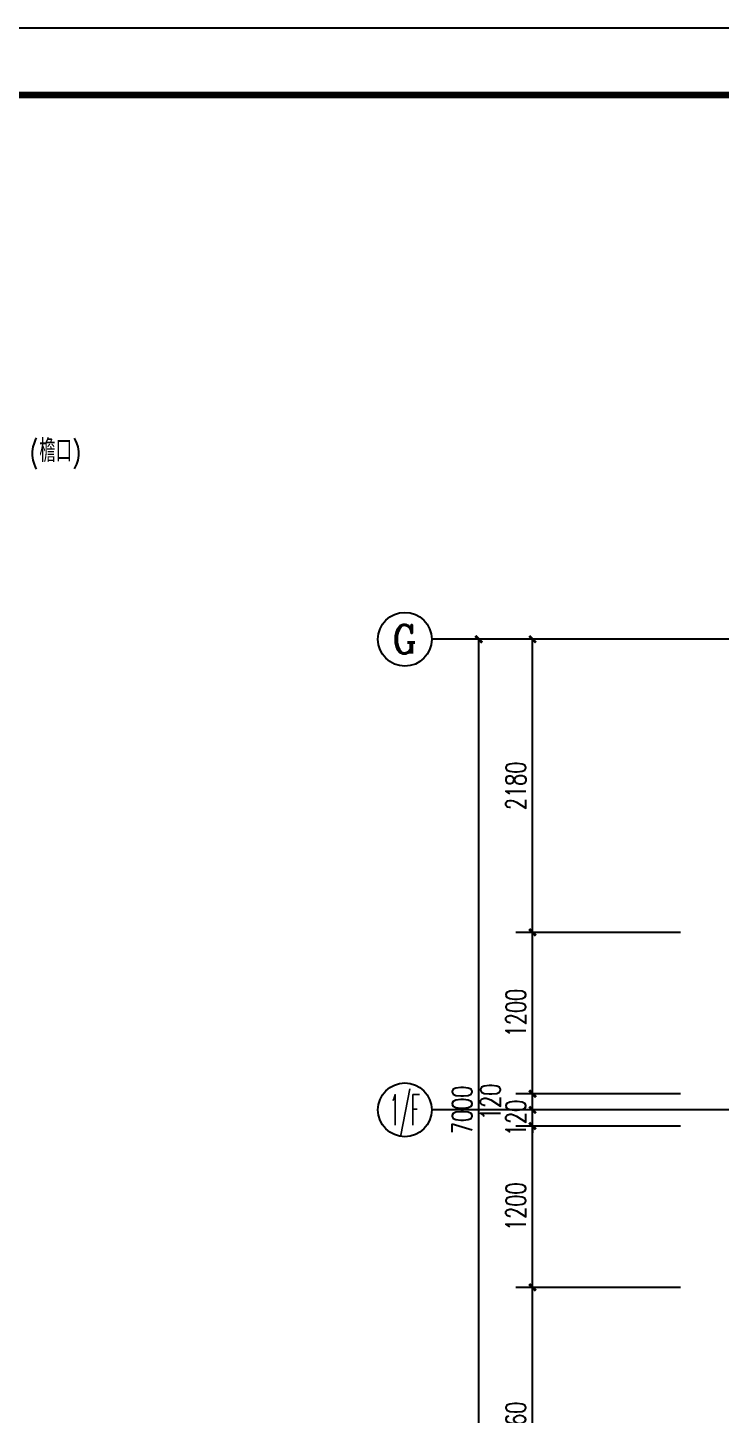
# Model space of a CAD drawing. Extents: x 170967 to 297117, y -33682 to 593582.
# Drawn here: x 241431 to 256891, y 67817 to 98752 of the extents above; entities that cross this region are included whole.
import ezdxf
from ezdxf.enums import TextEntityAlignment as Align

# ---------------------------------------------------------------- set-up
doc = ezdxf.new("R2010")
doc.units = 0
doc.header["$LTSCALE"] = 1000
doc.header["$MEASUREMENT"] = 0
doc.linetypes.add('DOTE', pattern=[2.42, 2, -0.2, 0.02, -0.2])
doc.layers.get('Defpoints').update_dxf_attribs({"color": 250})
for name, color, linetype in [('0-建筑立面', 255, 'Continuous'), ('AXIS', 171, 'Continuous'), ('AXIS_TEXT', 7, 'Continuous'), ('DOTE', 14, 'DOTE'), ('PUB_TEXT', 7, 'Continuous'), ('TK', 4, 'Continuous')]:
    doc.layers.add(name, color=color, linetype=linetype)
doc.styles.add('_TCH_AXIS', font='COMPLEX', dxfattribs={"bigfont": 'GBCBIG'})
doc.styles.add('_TCH_DIM', font='SIMPLEX', dxfattribs={"bigfont": 'GBCBIG'})
doc.styles.add('_TCH_DIM_T3', font='SIMPLEX', dxfattribs={"width": 0.705882, "bigfont": 'GBCBIG'})
doc.styles.add('COMPLEX', font='COMPLEX')
doc.dimstyles.new('_TCH_ARCH&&50', dxfattribs={"dimtxt": 148.75, "dimasz": 50, "dimexe": 125, "dimexo": 150, "dimgap": 50, "dimtad": 1, "dimdec": 0, "dimzin": 0, "dimdsep": 46, "dimtxsty": '_TCH_DIM_T3', "dimblk": 'ARCHTICK', "dimcen": 0.09, "dimclrt": 7, "dimazin": 2, "dimtfac": 1, "dimtdec": 0, "dimtix": 1, "dimtmove": 2, "dimatfit": 3, "dimfxl": 0, "dimtolj": 1, "dimtzin": 0, "dimarcsym": 0})

# ---------------------------------------------------------------- blocks, each defined once
blk = doc.blocks.new('_AXISO')
blk.add_circle((0, 0), 0.5)
at = {"layer": 'AXIS_TEXT', "style": 'COMPLEX', "width": 1.041667}
blk.add_attdef('A', text='', height=0.56, dxfattribs=at).set_placement((-0.25, -0.28), (0.25, -0.28), align=Align.FIT)
blk = doc.blocks.new('_ArchTick')
at = {"color": 0, "linetype": 'ByBlock', "const_width": 0.4}
blk.add_lwpolyline([(-0.5, -0.5), (0.5, 0.5)], dxfattribs=at)
blk = doc.blocks.new('*D371')
at = {"layer": 'AXIS', "color": 0, "lineweight": -2}
for p, q in [((2250, 9900), (625, 9900)), ((750, 2900), (750, 9900)), ((2250, 2900), (625, 2900))]:
    blk.add_line(p, q, dxfattribs=at)
at = {"layer": 'Defpoints', "color": 0}
for p in [(750, 9900), (2400, 9900), (2400, 2900)]:
    blk.add_point(p, dxfattribs=at)
at = {"layer": 'AXIS', "color": 0, "lineweight": -2, "xscale": 50, "yscale": 50, "zscale": 50}
for p, rotation in [((750, 9900), 90), ((750, 2900), 270)]:
    blk.add_blockref('_ArchTick', p, dxfattribs=dict(at, rotation=rotation))
at = {"layer": 'AXIS', "color": 7, "insert": (626, 6400), "char_height": 148.8, "attachment_point": 5, "rotation": 90, "style": '_TCH_DIM_T3'}
blk.add_mtext('\\A1;7000', dxfattribs=at)
blk = doc.blocks.new('*D373')
at = {"layer": 'AXIS', "color": 0, "lineweight": -2}
for p, q in [((2250, 5080), (1025, 5080)), ((1150, 3020), (1150, 5080)), ((2250, 3020), (1025, 3020))]:
    blk.add_line(p, q, dxfattribs=at)
at = {"layer": 'Defpoints', "color": 0}
for p in [(1150, 5080), (2400, 5080), (2400, 3020)]:
    blk.add_point(p, dxfattribs=at)
at = {"layer": 'AXIS', "color": 0, "lineweight": -2, "xscale": 50, "yscale": 50, "zscale": 50}
for p, rotation in [((1150, 5080), 90), ((1150, 3020), 270)]:
    blk.add_blockref('_ArchTick', p, dxfattribs=dict(at, rotation=rotation))
at = {"layer": 'AXIS', "color": 7, "insert": (1026, 4050), "char_height": 148.8, "attachment_point": 5, "rotation": 90, "style": '_TCH_DIM_T3'}
blk.add_mtext('\\A1;2060', dxfattribs=at)
blk = doc.blocks.new('*D374')
at = {"layer": 'AXIS', "color": 0, "lineweight": -2}
for p, q in [((2250, 6280), (1025, 6280)), ((1150, 5080), (1150, 6280)), ((2250, 5080), (1025, 5080))]:
    blk.add_line(p, q, dxfattribs=at)
at = {"layer": 'Defpoints', "color": 0}
for p in [(1150, 6280), (2400, 6280), (2400, 5080)]:
    blk.add_point(p, dxfattribs=at)
at = {"layer": 'AXIS', "color": 0, "lineweight": -2, "xscale": 50, "yscale": 50, "zscale": 50}
for p, rotation in [((1150, 6280), 90), ((1150, 5080), 270)]:
    blk.add_blockref('_ArchTick', p, dxfattribs=dict(at, rotation=rotation))
at = {"layer": 'AXIS', "color": 7, "insert": (1026, 5680), "char_height": 148.8, "attachment_point": 5, "rotation": 90, "style": '_TCH_DIM_T3'}
blk.add_mtext('\\A1;1200', dxfattribs=at)
blk = doc.blocks.new('*D375')
at = {"layer": 'AXIS', "color": 0, "lineweight": -2}
for p, q in [((2250, 6400), (1025, 6400)), ((1150, 6400), (1150, 6450)), ((1150, 6280), (1150, 6400)), ((2250, 6280), (1025, 6280)), ((1150, 6280), (1150, 6230))]:
    blk.add_line(p, q, dxfattribs=at)
at = {"layer": 'Defpoints', "color": 0}
for p in [(1150, 6400), (2400, 6400), (2400, 6280)]:
    blk.add_point(p, dxfattribs=at)
at = {"layer": 'AXIS', "color": 0, "lineweight": -2, "xscale": 50, "yscale": 50, "zscale": 50}
for p, rotation in [((1150, 6400), 270), ((1150, 6280), 90)]:
    blk.add_blockref('_ArchTick', p, dxfattribs=dict(at, rotation=rotation))
at = {"layer": 'AXIS', "color": 7, "insert": (1026, 6340), "char_height": 148.8, "attachment_point": 5, "rotation": 90, "style": '_TCH_DIM_T3'}
blk.add_mtext('\\A1;120', dxfattribs=at)
blk = doc.blocks.new('*D376')
at = {"layer": 'AXIS', "color": 0, "lineweight": -2}
for p, q in [((2250, 6520), (1025, 6520)), ((1150, 6400), (1150, 6520)), ((2250, 6400), (1025, 6400))]:
    blk.add_line(p, q, dxfattribs=at)
at = {"layer": 'Defpoints', "color": 0}
for p in [(1150, 6520), (2400, 6520), (2400, 6400)]:
    blk.add_point(p, dxfattribs=at)
at = {"layer": 'AXIS', "color": 0, "lineweight": -2, "xscale": 50, "yscale": 50, "zscale": 50}
for p, rotation in [((1150, 6520), 90), ((1150, 6400), 270)]:
    blk.add_blockref('_ArchTick', p, dxfattribs=dict(at, rotation=rotation))
at = {"layer": 'AXIS', "color": 7, "insert": (837, 6460), "char_height": 148.8, "attachment_point": 5, "rotation": 90, "style": '_TCH_DIM_T3'}
blk.add_mtext('\\A1;120', dxfattribs=at)
blk = doc.blocks.new('*D377')
at = {"layer": 'AXIS', "color": 0, "lineweight": -2}
for p, q in [((2250, 7720), (1025, 7720)), ((1150, 6520), (1150, 7720)), ((2250, 6520), (1025, 6520))]:
    blk.add_line(p, q, dxfattribs=at)
at = {"layer": 'Defpoints', "color": 0}
for p in [(1150, 7720), (2400, 7720), (2400, 6520)]:
    blk.add_point(p, dxfattribs=at)
at = {"layer": 'AXIS', "color": 0, "lineweight": -2, "xscale": 50, "yscale": 50, "zscale": 50}
for p, rotation in [((1150, 7720), 90), ((1150, 6520), 270)]:
    blk.add_blockref('_ArchTick', p, dxfattribs=dict(at, rotation=rotation))
at = {"layer": 'AXIS', "color": 7, "insert": (1026, 7120), "char_height": 148.8, "attachment_point": 5, "rotation": 90, "style": '_TCH_DIM_T3'}
blk.add_mtext('\\A1;1200', dxfattribs=at)
blk = doc.blocks.new('*D378')
at = {"layer": 'AXIS', "color": 0, "lineweight": -2}
for p, q in [((2250, 9900), (1025, 9900)), ((1150, 7720), (1150, 9900)), ((2250, 7720), (1025, 7720))]:
    blk.add_line(p, q, dxfattribs=at)
at = {"layer": 'Defpoints', "color": 0}
for p in [(1150, 9900), (2400, 9900), (2400, 7720)]:
    blk.add_point(p, dxfattribs=at)
at = {"layer": 'AXIS', "color": 0, "lineweight": -2, "xscale": 50, "yscale": 50, "zscale": 50}
for p, rotation in [((1150, 9900), 90), ((1150, 7720), 270)]:
    blk.add_blockref('_ArchTick', p, dxfattribs=dict(at, rotation=rotation))
at = {"layer": 'AXIS', "color": 7, "insert": (1026, 8810), "char_height": 148.8, "attachment_point": 5, "rotation": 90, "style": '_TCH_DIM_T3'}
blk.add_mtext('\\A1;2180', dxfattribs=at)
blk = doc.blocks.new('GeYuanFrame_50425478', base_point=(20.09, 4.53))
at = {"layer": 'TK'}
blk.add_lwpolyline([(20.09, 4.53), (20.09, 598.53), (861.09, 598.53), (861.09, 4.53)], close=True, dxfattribs=at)
at = {"layer": 'TK', "const_width": 1}
blk.add_lwpolyline([(45.09, 588.53), (851.09, 588.53), (851.09, 14.53), (45.09, 14.53)], close=True, dxfattribs=at)
blk = doc.blocks.new('A$C026953A9')
at = {"layer": 'AXIS'}
for p, q in [((2400, 9900), (400, 9900)), ((2400, 6400), (400, 6400))]:
    blk.add_line(p, q, dxfattribs=at)
at = {"layer": 'DOTE'}
for p, q in [((8700, 9900), (2400, 9900)), ((5800, 6400), (2400, 6400))]:
    blk.add_line(p, q, dxfattribs=at)
at = {"layer": 'AXIS'}
ref = blk.add_blockref('_AXISO', (200, 9900), dxfattribs=dict(at, xscale=400, yscale=400, zscale=400))
ref.add_attrib('A', 'G', dxfattribs={"layer": 'AXIS_TEXT', "height": 212.6, "style": '_TCH_AXIS'}).set_placement((108.9, 9793.7), (291.1, 9793.7), align=Align.FIT)
ref = blk.add_blockref('_AXISO', (200, 6400), dxfattribs=dict(at, xscale=400, yscale=400, zscale=400))
ref.add_attrib('A', '1/F', dxfattribs={"layer": 'AXIS_TEXT', "height": 226.27, "style": '_TCH_AXIS', "width": 0.396226}).set_placement((86.9, 6286.9), (313.1, 6286.9), align=Align.FIT)
for p1, p2, distance, picture, middle in [((2400, 2900), (2400, 9900), 1650, '*D371', (625.6, 6400)), ((2400, 7720), (2400, 9900), 1250, '*D378', (1025.6, 8810)), ((2400, 6520), (2400, 7720), 1250, '*D377', (1025.6, 7120)), ((2400, 6280), (2400, 6400), 1250, '*D375', (1025.6, 6340)), ((2400, 5080), (2400, 6280), 1250, '*D374', (1025.6, 5680)), ((2400, 3020), (2400, 5080), 1250, '*D373', (1025.6, 4050))]:
    dim = blk.add_aligned_dim(p1=p1, p2=p2, distance=distance, dimstyle='_TCH_ARCH&&50', dxfattribs=at)
    dim.commit()
    dim.dimension.update_dxf_attribs({"geometry": picture, "text_midpoint": middle})
dim = blk.add_linear_dim(base=(1150, 6520), p1=(2400, 6400), p2=(2400, 6520), angle=90, dimstyle='_TCH_ARCH&&50', dxfattribs=at)
dim.commit()
dim.dimension.update_dxf_attribs({"geometry": '*D376', "text_midpoint": (837.5, 6460), "dimtype": 161})

msp = doc.modelspace()

# ---------------------------------------------------------------- block references
at = {"layer": '0-建筑立面'}
for name, p, xscale, yscale, zscale in [('GeYuanFrame_50425478', (170967.1, 9651.8), 150, 150, 150), ('A$C026953A9', (249250, 55408.5), 3, 3, 3)]:
    msp.add_blockref(name, p, dxfattribs=dict(at, xscale=xscale, yscale=yscale, zscale=zscale))

# ---------------------------------------------------------------- texts
at = {"layer": 'PUB_TEXT', "style": '_TCH_DIM', "width": 0.705882}
for s, p in [('(', (241478.7, 89060.1)), (')', (242425.9, 89060.1))]:
    msp.add_text(s, height=446.2, dxfattribs=at).set_placement(p)
at = {"layer": 'PUB_TEXT', "style": '_TCH_DIM'}
msp.add_text('檐口', height=506.38, dxfattribs=at).set_placement((241688.7, 89060.1))

doc.saveas('drawing.dxf')
